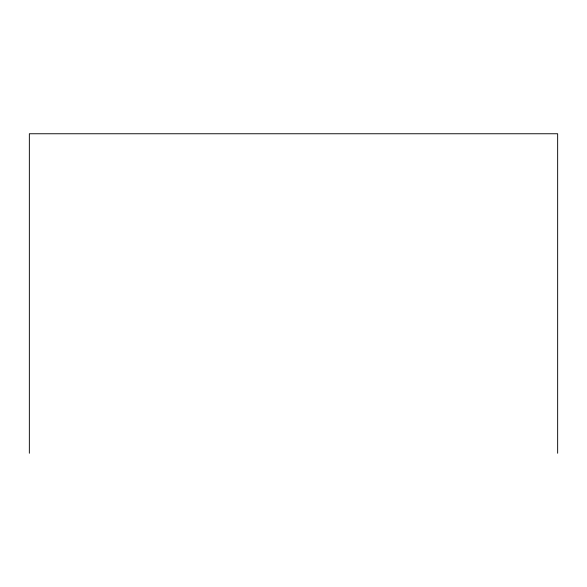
<?xml version="1.0" encoding="UTF-8"?>
<svg xmlns="http://www.w3.org/2000/svg" width="587" height="587" viewBox="0 0 587 587"><rect width="100%" height="100%" fill="white"/><g stroke="black" fill="none" stroke-linecap="round" stroke-linejoin="round"><path stroke-width="0.88" d="M557.65 453.245L557.65 133.755L29.35 133.755L29.35 453.245"/></g></svg>
